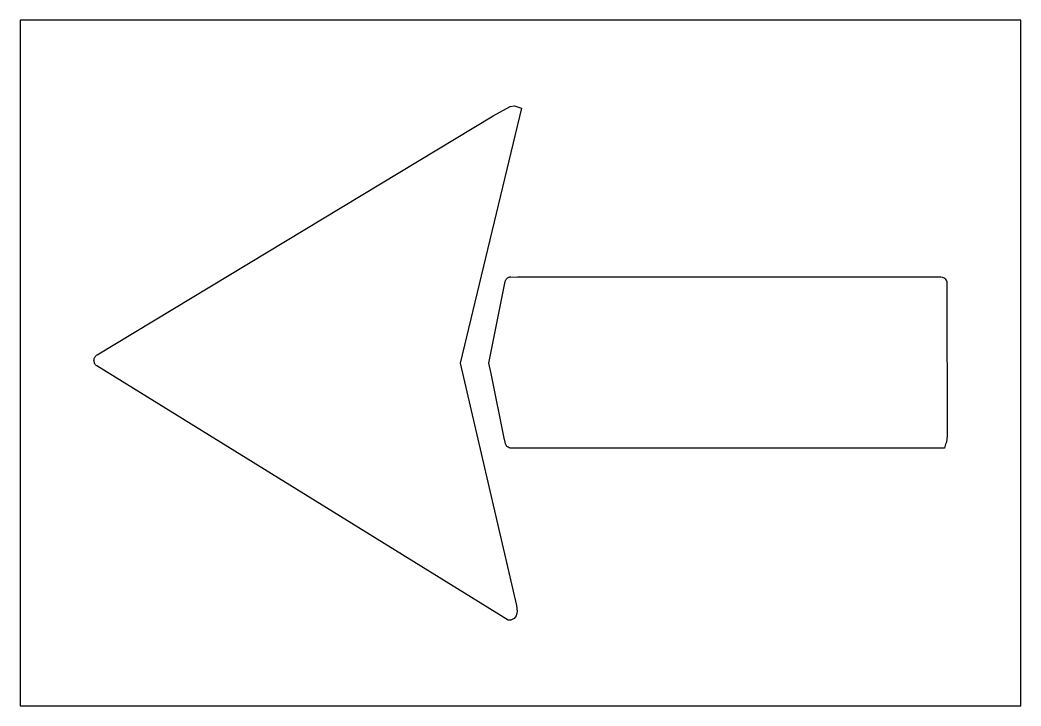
# Model space of a CAD drawing. Header units: inches. Extents: x 0 to 70, y 0 to 48.
import ezdxf

# ---------------------------------------------------------------- set-up
doc = ezdxf.new("R2010")
doc.units = ezdxf.units.IN
doc.header["$MEASUREMENT"] = 0
doc.layers.add('CUT', color=1, linetype='Continuous')

msp = doc.modelspace()

# ---------------------------------------------------------------- linework, layer by layer
at = {"layer": 'CUT'}
for points in [[(0, 0), (70, 0), (70, 48), (0, 48)], [(5.193, 24.309), (5.213, 24.362), (5.24, 24.413), (5.272, 24.461), (5.31, 24.504), (5.353, 24.542), (5.399, 24.574), (33.092, 41.293), (34.268, 41.959), (34.571, 42), (35.079, 41.836), (30.787, 23.992), (34.716, 7.035), (34.758, 6.613), (34.706, 6.307), (34.556, 6.12), (34.316, 6), (34.137, 6), (5.362, 23.796), (5.318, 23.833), (5.279, 23.875), (5.246, 23.922), (5.218, 23.972), (5.197, 24.026), (5.182, 24.081), (5.174, 24.138), (5.173, 24.195), (5.18, 24.253)], [(34.044, 29.909), (34.073, 29.935), (34.105, 29.959), (34.138, 29.979), (34.174, 29.995), (34.211, 30.008), (34.249, 30.018), (34.287, 30.023), (34.327, 30.025), (34.691, 30.015), (34.784, 30.022), (64.401, 30.022), (64.482, 30.014), (64.55, 29.994), (64.631, 29.952), (64.701, 29.894), (64.756, 29.821), (64.794, 29.738), (64.807, 29.689), (64.814, 29.629), (64.816, 29.315), (64.826, 29.172), (64.827, 18.897), (64.792, 18.472), (64.733, 18.309), (64.659, 18.035), (34.35, 18.035), (34.281, 18.041), (34.205, 18.062), (34.127, 18.103), (34.088, 18.133), (34.052, 18.167), (34.022, 18.206), (33.996, 18.248), (33.975, 18.293), (33.96, 18.34), (33.909, 18.584), (33.892, 18.625), (32.939, 23.264), (32.784, 23.989), (33.862, 29.348), (33.934, 29.705), (33.944, 29.743), (33.957, 29.78), (33.974, 29.815), (33.994, 29.849), (34.018, 29.88)]]:
    msp.add_lwpolyline(points, close=True, dxfattribs=at)

doc.saveas('drawing.dxf')
